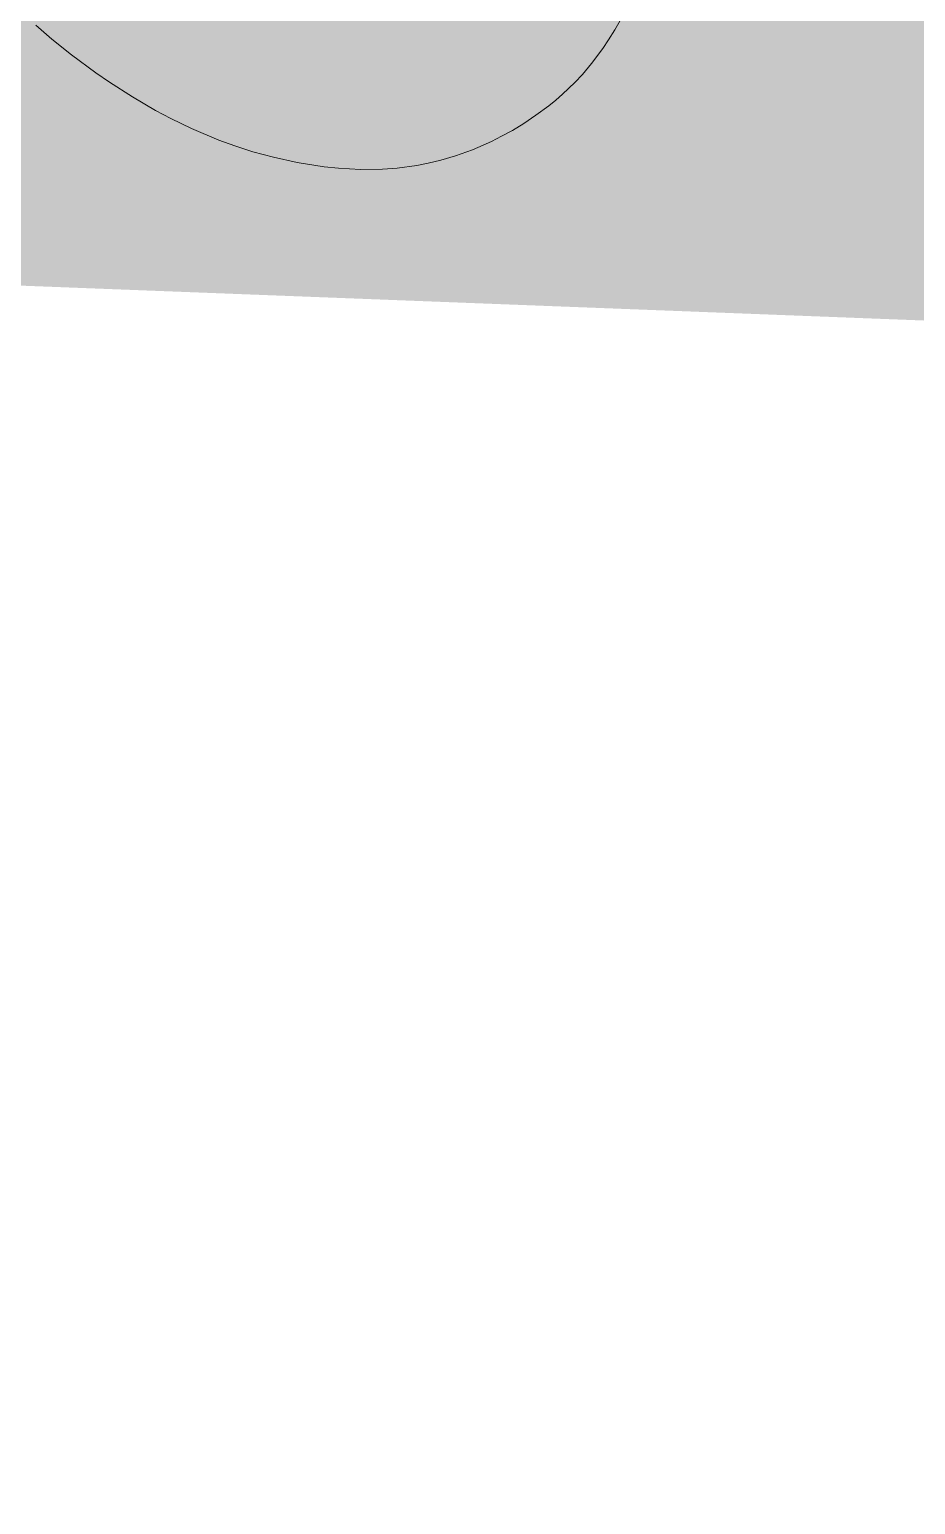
# Model space of a CAD drawing. Header units: millimetres. Extents: x 77934 to 82234, y 1754 to 48754.
# Drawn here: x 79728.4 to 79927.8, y 4141.5 to 4473.5 of the extents above; entities that cross this region are included whole.
import ezdxf

# ---------------------------------------------------------------- set-up
doc = ezdxf.new("R2010")
doc.units = ezdxf.units.MM
doc.header["$MEASUREMENT"] = 0
for name, color, linetype, lineweight in [('FURN-FREE', 1, 'Continuous', 0), ('PRES-FILL', 7, 'Continuous', 0), ('PRES-PEOP', 42, 'Continuous', 0)]:
    doc.layers.add(name, color=color, linetype=linetype, lineweight=lineweight)

# ---------------------------------------------------------------- blocks, each defined once
blk = doc.blocks.new('ANT')
at = {"color": 0, "linetype": 'ByBlock', "lineweight": -2, "extrusion": (0, 0, -0.9999999999999998)}
blk.add_ellipse((5.602729983103927, -66.64335468206355), major_axis=(-249.9564442699204, 4.666472751250923), ratio=0.7200000000000009, start_param=4.7115489922008, end_param=6.283185307179586, dxfattribs=at)
at = {"color": 0, "linetype": 'ByBlock', "lineweight": -2, "extrusion": (0, 0, -1)}
blk.add_ellipse((6.022656809931505, -66.65119433997006), major_axis=(-253.4356479310827, 4.731426504006881), ratio=0.7101157289572861, start_param=3.141592653589793, end_param=4.71322896856858, dxfattribs=at)
blk = doc.blocks.new('*U12')
h = blk.add_hatch(color=7)
edge = h.paths.add_edge_path()
edge.add_arc((-189.523069857958, 3.894953851107857), 436.8134136936625, 323.9445916666667, 358.8295111111111)
edge.add_line((247.1991972945689, -5.028036447503837), (248.1122242495794, -5.046691238021594))
edge.add_arc((-201.1721346928398, -2.019808004086372), 449.2945550665203, 359.6139972222223, 394.4989166666667)
edge.add_ellipse((178.4381762329613, 231.508381563428), major_axis=(-9.330090363337066, 20.94804797271573), ratio=0.9239178866150756, start_angle=1.272221872585407e-14, end_angle=89.06783611111112)
edge.add_line((158.9346738031709, 223.2300806680141), (158.9509580197864, 223.2407149623905))
edge.add_arc((-738.9849474954881, -123.8838094883686), 962.6963830246393, 18.352088268259195, 21.135530555555476, ccw=False)
edge.add_line((174.7483423471513, 179.2264030120568), (174.8475005683376, 179.2592964940268))
edge.add_line((174.8475005683376, 179.2592964940268), (174.7632560480815, 179.1814415873669))
edge.add_arc((-738.9849474954881, -123.8838094883686), 962.6963830246393, 12.01740000000001, 18.349268978559394, ccw=False)
edge.add_line((202.6133815910016, 76.5579839336715), (202.6133855943626, 76.55796512744564))
edge.add_ellipse((185.3627297544026, 78.62026789308584), major_axis=(-11.42001704835106, 18.85645010637373), ratio=0.7101413615132938, start_angle=130.3415222222222, end_angle=240.9620472222222, ccw=False)
edge.add_line((182.548972090568, 60.23238496079284), (182.7609163116595, 60.28017894513323))
edge.add_ellipse((-70.28633080801956, 3.22126388597826), major_axis=(259.9547020407176, -4.853131661300873), ratio=0.9615384615384597, start_angle=14.30533888888888, end_angle=36.56680948074337)
edge.add_line((141.2796922553734, 148.2373896328063), (141.2795005683292, 148.2372964940296))
edge.add_line((141.2795005683292, 148.2372964940296), (141.2796552746968, 148.2374394665385))
edge.add_ellipse((-70.28633080801956, 3.22126388597826), major_axis=(259.9547020407176, -4.853131661300873), ratio=0.9615384615384597, start_angle=36.56682350138795, end_angle=90)
edge.add_line((-65.61985805676068, 253.1777081558976), (-65.61938136247227, 253.1770107808261))
edge.add_ellipse((-70.28585411373206, 3.220566510921344), major_axis=(-4.666472751250969, -249.9564442699204), ratio=0.7200000000000008, start_angle=180, end_angle=270.0477989558357)
edge.add_line((-250.2583243620596, 6.371899793577404), (-250.2582958129464, 6.373381804273564))
edge.add_line((-250.2582958129406, 6.373381804252858), (-250.2583502784364, 6.370465271509602))
edge.add_line((-250.2583502784393, 6.370465271513389), (-250.2583243620558, 6.37189979357032))
edge.add_ellipse((-70.29369377163857, 2.800639684093767), major_axis=(-4.731426504006924, -253.4356479310827), ratio=0.710115728957286, start_angle=269.9522072734702, end_angle=360)
edge.add_line((-75.02512027564444, -250.6350082469871), (-75.02560038452975, -250.6345009173383))
edge.add_ellipse((-70.35912763326996, -0.6780566474189982), major_axis=(259.9547020407176, -4.853131661300873), ratio=0.9615384615384597, start_angle=270, end_angle=346.0807666666667)
edge.add_line((180.8396707460943, -65.5166733845399), (182.3148174292173, -65.89743086454109))
edge.add_ellipse((185.5519017692131, -84.89032965886872), major_axis=(-12.11588146826803, -18.41705503726557), ratio=0.7751110379519798, start_angle=119.0379527777778, end_angle=230.2780611111111, ccw=False)
edge.add_line((203.9136546580557, -84.16156648722244), (203.913648516741, -84.16158838126285))
edge.add_arc((-731.6230369943642, 178.2582157786528), 971.6445047199423, 335.21311689757607, 344.3310916666667, ccw=False)
edge.add_line((150.507241983214, -229.0981570245494), (150.5065005683336, -229.1007035059738))
edge.add_line((150.5065005683336, -229.1007035059738), (150.5061343833841, -229.1005555235897))
edge.add_line((150.5061343833841, -229.1005555235897), (150.5055005683334, -229.0987035059807))
edge.add_line((150.5055005683334, -229.0987035059807), (150.5383184758211, -228.9914209545095))
edge.add_ellipse((169.6711985432821, -238.089789751888), major_axis=(19.0190367966044, -9.336634261293678), ratio=0.7660621444968635, start_angle=180.9321638888889, end_angle=270)
edge.add_line((162.5187564786829, -252.659553866557), (163.6179454810781, -253.1991566765646))
at = {"color": 0}
blk.add_rational_spline([(163.6179454810836, -253.1991566765646), (244.3956380618656, -142.2440036543121), (247.1991972945671, -5.028036447503837), (247.6557107720746, -5.037363842769992), (248.1122242495794, -5.046691238021594), (249.0632559276291, 136.1162228151952), (169.1080861778337, 252.4564290876733), (150.0661567962443, 243.9753090432933), (158.93467380316, 223.2300806680141), (158.9428159114777, 223.2353978152096), (158.9509580197864, 223.2407149623905), (167.3843117158976, 201.425456879937), (174.7483423471567, 179.2264030120568), (174.7979214577445, 179.2428497530345), (174.8475005683376, 179.2592964940268), (174.8053783082105, 179.2203690406895), (174.7632560480815, 179.1814415873669), (191.5264878288363, 128.6399398121866), (202.6133815910052, 76.5579839336715), (202.6133835926821, 76.55797453057312), (202.6133855943626, 76.55796512744564), (207.6479790385383, 47.05271919770166), (182.5489720905607, 60.23238496079284), (182.6549442011146, 60.25628195295576), (182.7609163116595, 60.28017894513323), (171.0129643532546, 108.169977247002), (141.2796922553671, 148.2373896328063), (141.2795964118504, 148.2373430634179), (141.2795005683292, 148.2372964940296), (141.279577921513, 148.2373679802695), (141.2796552746968, 148.2374394665385), (65.21804999950018, 250.7350764623698), (-65.61985805676886, 253.1777081558976), (-65.61961970961602, 253.1773594683618), (-65.61938136247227, 253.1770107808261), (-245.7382225845531, 256.5396752922825), (-250.2583243620556, 6.37189979357936), (-250.2583100890397, 6.372640798916109), (-250.2582958129451, 6.373381804252858), (-250.2583230456876, 6.37192353788123), (-250.2583502784364, 6.370465271509602), (-250.2583373217258, 6.371182532544481), (-250.2583243620556, 6.37189979357936), (-255.1439419148483, -247.2723441011622), (-75.02512027564535, -250.6350082469871), (-75.02536033008619, -250.6347545821627), (-75.02560038452975, -250.6345009173383), (128.3684962364832, -254.4316945140599), (180.8396707460925, -65.51667338452535), (181.5772440876553, -65.70705212453322), (182.3148174292173, -65.89743086454109), (209.2685806552236, -53.96520079177571), (203.9136546580557, -84.16156648722244), (203.9136515873979, -84.16157743423537), (203.913648516741, -84.16158838126285), (182.9888989878018, -158.7591245014191), (150.5072419832268, -229.0981570245494), (150.5068712757729, -229.0994302652543), (150.5065005683336, -229.1007035059738), (150.5063174758589, -229.1006295147963), (150.5061343833841, -229.1005555235897), (150.5058174758578, -229.0996295147779), (150.5055005683334, -229.0987035059807), (150.5219095220764, -229.0450622302305), (150.5383184758211, -228.9914209545095), (143.8066565910885, -243.4735979856196), (162.518756478692, -252.6595538665715), (163.0683509798801, -252.9293552715681), (163.6179454810836, -253.1991566765646)], [1, 0.954018458761833, 1, 1, 1, 0.954018458761833, 1, 0.7128353987122346, 1, 1, 1, 0.9997050096312174, 1, 1, 1, 1, 1, 0.9984737766805626, 1, 1, 1, 0.5691322564512941, 1, 1, 1, 0.9811892478442809, 1, 1, 1, 1, 1, 0.8932412642455915, 1, 1, 1, 0.7068117680607829, 1, 0.9999999999957255, 1, 1, 1, 0.999999999995883, 1, 0.7068118065158087, 1, 1, 1, 0.7875766260787885, 1, 1, 1, 0.5646781698281227, 1, 1, 1, 0.9968360298930732, 1, 1, 1, 1, 1, 1, 1, 1, 1, 0.7128353987122346, 1, 1, 1], degree=2, knots=[0, 0, 0, 0.03448275862068965, 0.03448275862068965, 0.06896551724137931, 0.06896551724137931, 0.1034482758620689, 0.1034482758620689, 0.1379310344827586, 0.1379310344827586, 0.1724137931034482, 0.1724137931034482, 0.2068965517241378, 0.2068965517241378, 0.2241379310344826, 0.2241379310344826, 0.2413793103448275, 0.2413793103448275, 0.2758620689655172, 0.2758620689655172, 0.3103448275862069, 0.3103448275862069, 0.3448275862068964, 0.3448275862068964, 0.3793103448275861, 0.3793103448275861, 0.4137931034482755, 0.4137931034482755, 0.4310344827586206, 0.4310344827586206, 0.4482758620689654, 0.4482758620689654, 0.4827586206896549, 0.4827586206896549, 0.5172413793103448, 0.5172413793103448, 0.5517241379310345, 0.5517241379310345, 0.5862068965517239, 0.5862068965517239, 0.6206896551724138, 0.6206896551724138, 0.6551724137931033, 0.6551724137931033, 0.6896551724137929, 0.6896551724137929, 0.7241379310344825, 0.7241379310344825, 0.7586206896551724, 0.7586206896551724, 0.7931034482758622, 0.7931034482758622, 0.8275862068965517, 0.8275862068965517, 0.8620689655172412, 0.8620689655172412, 0.8965517241379309, 0.8965517241379309, 0.9051724137931034, 0.9051724137931034, 0.9137931034482757, 0.9137931034482757, 0.9224137931034483, 0.9224137931034483, 0.9310344827586206, 0.9310344827586206, 0.9655172413793103, 0.9655172413793103, 1, 1, 1], dxfattribs=at)
at = {"color": 0, "linetype": 'Continuous', "lineweight": 0, "rotation": 270}
blk.add_blockref('ANT', (-3.642499431667602, 8.823296494025271), dxfattribs=at)
blk = doc.blocks.new('SERIES 7')
at = {"color": 0, "linetype": 'Continuous', "lineweight": 0, "rotation": 89.99999999999997}
blk.add_blockref('*U12', (-5.046691238036146, -248.112224249594), dxfattribs=at)
blk = doc.blocks.new('*U46')
at = {"layer": 'PRES-FILL', "linetype": 'ByBlock', "lineweight": -2}
h = blk.add_hatch(color=0, dxfattribs=at)
edge = h.paths.add_edge_path(flags=16)
edge.add_spline(control_points=[(-239.9524863308998, -161.0124088863231), (-239.2212068480148, -157.9110122816201), (-235.7149674933871, -154.085007166912), (-231.4126016438286, -150.0678667386237)], knot_values=[0, 0, 0, 0, 1, 1, 1, 1], degree=3, periodic=0)
edge.add_spline(control_points=[(-231.4126016438286, -150.0678667386237), (-224.747478510214, -137.8873331370123), (-218.2168042378744, -120.9757911663764), (-212.9241151692513, -126.0238091647479), (-207.8294236050142, -130.8829827112495), (-221.6645183844721, -140.966032833996), (-231.4126016438286, -150.0678667386237)], knot_values=[0, 0, 0, 0, 0.5095306753181346, 0.5095306753181346, 0.5095306753181346, 1, 1, 1, 1], degree=3, periodic=0)
edge.add_spline(control_points=[(-231.4126016438286, -150.0678667386237), (-234.2634168511113, -155.2777405440429), (-237.1388288752505, -159.6220975622564), (-239.9524863308998, -161.0124088863231)], knot_values=[0, 0, 0, 0, 1, 1, 1, 1], degree=3, periodic=0)
edge.add_spline(control_points=[(-239.9524863308998, -161.0124088863231), (-240.4032948050772, -162.9243124796049), (-239.7995365345687, -164.5608434287278), (-237.6776202227775, -165.7970222715376), (-220.977602491068, -175.5260622344504), (-203.960532280882, -185.4105026725156), (-186.754640152687, -194.685188583011), (-165.7502890488358, -206.0074006364011), (-144.8794356574554, -217.2609508401802), (-123.706836066809, -228.347149891968), (-103.5585007293839, -238.8970332521858), (-83.22230879989365, -250.0971559124737), (-60.75444813868762, -254.0934469609347), (-41.52798461100519, -257.5132004144398), (-21.98663363652213, -256.6827756325074), (-2.596294969359406, -256.3408671001816), (28.41673173792424, -255.794016494503), (59.45060442158683, -254.550764911939), (90.46306334774818, -254.0345243147021), (105.6249305891915, -253.7821363496332), (120.7877924816694, -254.9773984175699), (135.965280802131, -254.8931982903596), (154.5731156177726, -254.7899676354718), (172.1756785241078, -249.7708860747807), (189.863224886305, -240.462515105799), (222.5493998694619, -223.2608616897487), (249.7377119496769, -199.4903996830835), (261.5771928007607, -166.3757141015521), (269.6959013162368, -143.667921150336), (274.2707815196873, -120.8124063957366), (277.2513511636771, -97.42887154799246), (279.9169243905862, -76.51658568152925), (282.544114359006, -55.6095876408508), (285.0801855604523, -34.6817727486341), (288.1441489075742, -9.397759536208468), (291.1702784961044, 15.92754356788646), (293.5174693979652, 41.24678919529833), (295.291479945723, 60.38311456500378), (288.6375423779427, 79.20723903452745), (283.8079663851559, 98.16471077263122), (277.738679998828, 121.9884015710995), (270.8581083010422, 144.137345592113), (257.601952323027, 165.8287476761179), (244.4625023318895, 187.3291806367197), (226.3771582845666, 202.3113405306067), (204.7464937032964, 214.6055595702783), (183.8774473086542, 226.4668977441615), (163.0073696804047, 235.5725983305601), (140.1769944213611, 240.0180476983078), (107.0139216010857, 246.4754431387701), (73.74603251859298, 250.5958459202666), (40.34001843103124, 253.8846339691809), (15.28444376750213, 256.3513297652098), (-9.983324563715541, 257.5248594804289), (-35.20328793875251, 256.8048737118079), (-42.95128906430728, 256.5836818542448), (-51.55446082194703, 255.1478518421209), (-57.30015453588749, 249.6527203701116), (-77.55153934473856, 230.2844721557049), (-94.51446210323229, 209.6583913911454), (-113.4410824717334, 190.075542282153), (-133.4092552517077, 169.4150277835579), (-154.2033612236264, 149.3929533135233), (-173.9658345113148, 128.4651054239803), (-176.3620192949347, 125.9276198604639), (-176.7147552291817, 122.0470801973424), (-178.7305124079348, 119.1400444218889), (-180.8020494603334, 116.1525653816352), (-183.3955042560019, 113.6501951823739), (-186.2330924041507, 111.4249211487768), (-196.9490558517491, 103.0213213448442), (-213.0673644037006, 106.2023339232837), (-224.2204950171663, 96.98185802936496), (-238.6672208439259, 85.03851298583322), (-247.1651264564462, 68.61944543175923), (-253.7261879291736, 53.38625858772139), (-260.656671001967, 37.29536475795612), (-260.1999008536804, 13.98035777156474), (-254.9727570413415, -2.205602814268786), (-248.0791697845834, -23.55174052114307), (-206.7754332566383, 57.99489246275334), (-197.4728358368648, 43.3084751542192), (-192.176906299138, 34.94755962508498), (-209.4407440059704, 11.60212918152683), (-201.0816007402982, 1.716403765734867), (-199.7384243900788, 0.1279308611265151), (-196.9210028814568, -2.971730811244925), (-195.2018622719143, -1.513076489689411), (-172.4497696709968, 17.79159121042176), (-145.7242768354172, 43.5042753558082), (-141.3350861032268, 69.0592220172839), (-140.1769798368969, 75.8020011922199), (-141.389030323664, 83.03279752854723), (-144.255079560452, 90.31928122138197)], knot_values=[0, 0, 0, 0, 0.004098381531734696, 0.004098381531734696, 0.004098381531734696, 0.03635368013720219, 0.03635368013720219, 0.03635368013720219, 0.07572982011414187, 0.07572982011414187, 0.07572982011414187, 0.1132010653974124, 0.1132010653974124, 0.1132010653974124, 0.14526640270913, 0.14526640270913, 0.14526640270913, 0.1965519000639748, 0.1965519000639748, 0.1965519000639748, 0.2216251747810174, 0.2216251747810174, 0.2216251747810174, 0.25236539637566, 0.25236539637566, 0.25236539637566, 0.3091726121130702, 0.3091726121130702, 0.3091726121130702, 0.3481271264153437, 0.3481271264153437, 0.3481271264153437, 0.3829647993414165, 0.3829647993414165, 0.3829647993414165, 0.4250540564899624, 0.4250540564899624, 0.4250540564899624, 0.4568651827461615, 0.4568651827461615, 0.4568651827461615, 0.4968419500255261, 0.4968419500255261, 0.4968419500255261, 0.5364667654958765, 0.5364667654958765, 0.5364667654958765, 0.5746963866582342, 0.5746963866582342, 0.5746963866582342, 0.630228181300859, 0.630228181300859, 0.630228181300859, 0.6718787961638446, 0.6718787961638446, 0.6718787961638446, 0.6846745725113127, 0.6846745725113127, 0.6846745725113127, 0.7297748169105458, 0.7297748169105458, 0.7297748169105458, 0.7773569765908894, 0.7773569765908894, 0.7773569765908894, 0.78312627708974, 0.78312627708974, 0.78312627708974, 0.7890552252170661, 0.7890552252170661, 0.7890552252170661, 0.8114455046014806, 0.8114455046014806, 0.8114455046014806, 0.8404477855449914, 0.8404477855449914, 0.8404477855449914, 0.8710830444871903, 0.8710830444871903, 0.8710830444871903, 0.9114849997865957, 0.9114849997865957, 0.9114849997865957, 0.9344856628054873, 0.9344856628054873, 0.9344856628054873, 0.9381814897131244, 0.9381814897131244, 0.9381814897131244, 0.9870941822375215, 0.9870941822375215, 0.9870941822375215, 1, 1, 1, 1], degree=3, periodic=0)
edge.add_line((-144.255079560452, 90.31928122138197), (-95.31612511958883, 113.2414254034957))
edge.add_spline(control_points=[(-95.31612511958883, 113.2414254034957), (-73.79272867241707, 123.3226051567181), (-52.03402328233915, 132.8844799221697), (-30.0334711214191, 141.9146900501219), (-6.674303095338473, 151.5025492159621), (20.98957123037508, 144.8923246508639), (45.61527358014973, 138.9913765835518), (58.97043579228102, 135.7911381690355), (71.61061726711068, 132.0110950033704), (82.34120677545525, 120.637196407959), (90.66936752237689, 111.8097544721968), (94.78006318725784, 102.2058977594279), (95.48042894361606, 91.60739822073083)], knot_values=[0, 0, 0, 0, 0.3242048070790112, 0.3242048070790112, 0.3242048070790112, 0.6684304659642469, 0.6684304659642469, 0.6684304659642469, 0.8551130404015013, 0.8551130404015013, 0.8551130404015013, 1, 1, 1, 1], degree=3, periodic=0)
edge.add_line((95.48042894361606, 91.60739822073083), (96.04298071459925, 83.0944110700948))
edge.add_spline(control_points=[(96.04298071459925, 83.0944110700948), (82.26625688535205, 83.50662463964545), (68.43307370899129, 82.7950343824341), (54.3888899844651, 76.20992686519457), (36.39102424858083, 67.770997036685), (25.88419175099625, 56.3633295394684), (14.54979706520226, 39.72071040702576), (2.985574218556394, 22.74062794685597), (-3.426805924797918, 5.507174289465183), (-4.858945993070847, -11.86881220420764), (-6.140735119391138, -27.42060845739616), (-2.597705011818107, -43.15895750903292), (9.226037338631613, -59.14840762733365), (19.56657311867821, -73.13209199310222), (32.29822144419359, -77.0210520363471), (44.8119480754267, -83.54295276748599), (54.3577180379616, -88.51801462819276), (74.17222895972009, -81.21134401648305), (76.7266228377166, -91.58238122421608), (78.03122683460879, -96.87917460840254), (74.46627252651979, -102.5621957618132), (72.8897972476534, -107.9475888007291), (68.91827490326614, -121.5146957984689), (72.48459253994861, -137.8431872470246), (59.6269040072093, -148.162834997609), (41.66772113882507, -162.5769686592685), (20.45791926366201, -153.7455782445759), (1.22366967909511, -157.5147138919274), (-16.03507997663564, -160.896731384797), (-33.6338141730148, -168.8618674341415), (-50.56368662166005, -169.1227630973735), (-78.1081714659731, -169.5472339055559), (-102.4511716447341, -142.6508810736559), (-128.7039567292286, -132.3806935725152), (-153.1093946709525, -122.8331951680302), (-181.3577003890759, -117.7178796278313), (-205.3418513705556, -108.5033554362453), (-229.9704173450182, -99.0412520183163), (-230.6249537844033, -40.50484273326583), (-248.3572336145307, -38.18923861795338), (-250.3143522600976, -37.93366448803863), (-254.5140487485123, -40.71043529809685), (-256.145673254995, -42.89104730190593), (-261.311568188712, -49.79509443913412), (-254.6454996634247, -73.93077895756869), (-257.6565244524791, -71.65543706832977), (-261.7004528053012, -68.59956067318853), (-266.3073291088895, -46.45354048759327), (-273.404001993511, -36.3206696355337), (-276.2275149867437, -32.28916177614883), (-281.8691634543156, -20.97848918188538), (-284.7092405751155, -25.87623831439123), (-289.8915543205867, -34.81320430935011), (-291.2073110859483, -43.97704213649558), (-291.4669513858153, -53.13588879049348), (-292.1272987534894, -76.42973139468813), (-293.7031375529896, -99.68674977481714), (-279.4779087040315, -123.5510290288221), (-269.2669864230202, -140.6808976124885), (-255.6097869407431, -151.9757691284467), (-244.0835488535049, -160.6457718901074), (-242.7287510102933, -161.6648468869389), (-241.3482166776394, -161.7020805101056), (-239.9524863308998, -161.0124088863231)], knot_values=[0, 0, 0, 0, 0.0445675321191511, 0.0445675321191511, 0.0445675321191511, 0.1016815997639398, 0.1016815997639398, 0.1016815997639398, 0.1599537725823565, 0.1599537725823565, 0.1599537725823565, 0.2121083342373425, 0.2121083342373425, 0.2121083342373425, 0.2577204674264914, 0.2577204674264914, 0.2577204674264914, 0.2925144935189276, 0.2925144935189276, 0.2925144935189276, 0.3102848248294786, 0.3102848248294786, 0.3102848248294786, 0.3550525854241348, 0.3550525854241348, 0.3550525854241348, 0.4175826737119677, 0.4175826737119677, 0.4175826737119677, 0.4736904586800346, 0.4736904586800346, 0.4736904586800346, 0.5649764407445235, 0.5649764407445235, 0.5649764407445235, 0.6498388415546573, 0.6498388415546573, 0.6498388415546573, 0.7369813565731338, 0.7369813565731338, 0.7369813565731338, 0.746599309966639, 0.746599309966639, 0.746599309966639, 0.7770507628045908, 0.7770507628045908, 0.7770507628045908, 0.817948298408715, 0.817948298408715, 0.817948298408715, 0.8342199689575515, 0.8342199689575515, 0.8342199689575515, 0.8639110295738617, 0.8639110295738617, 0.8639110295738617, 0.9394247835290591, 0.9394247835290591, 0.9394247835290591, 0.9936288375354178, 0.9936288375354178, 0.9936288375354178, 1, 1, 1, 1], degree=3, periodic=0)
at = {"layer": 'PRES-PEOP', "color": 0, "linetype": 'ByBlock', "lineweight": -2, "flags": 128}
for points in [[(-144.3098834712846, 59.57692376180785), (-146.1712184870821, 55.26386946724961), (-148.1767093907001, 51.22893419281172), (-150.2680741347158, 47.4627439040778), (-154.683432885101, 40.47335335338721), (-159.005767624496, 34.47047519346233), (-163.0806212212219, 29.33420814803685), (-166.8310898302234, 24.94898282580834), (-173.7104296022062, 17.57035907909449), (-179.047246751783, 12.32741471128247), (-183.1010525021757, 8.583672094260692), (-189.1912877617879, 3.308061008385266), (-195.2018622719143, -1.513076489689411), (-195.3615245339242, -1.621562457963591), (-195.5218711852785, -1.704042933837627), (-195.6821508840085, -1.763606107284431), (-195.8417152802604, -1.803023339118226), (-196.0000077621589, -1.824779914648389), (-196.1565533333496, -1.831102890209877), (-196.4677941518767, -1.80441980928299), (-196.7676138243496, -1.736180442356272), (-197.0542668747921, -1.637667422430241), (-197.3266764298523, -1.517798973683966), (-197.5842786112371, -1.383584546652855), (-197.8268985454069, -1.240495873091277), (-198.2820582470813, -0.9333718269044766), (-198.6773165879422, -0.630681372305844), (-199.018119925031, -0.3462031646486139), (-199.5962288572809, 0.1795483040623367), (-200.0084614576763, 0.5830934388068272), (-200.3022274655077, 0.8830535240558675), (-200.7130184695834, 1.316830520823714), (-200.903034228777, 1.521933799376711), (-201.0816007402982, 1.716403765734867), (-201.8501943709016, 2.679275059359497), (-202.4523284786783, 3.682228318066336), (-202.9099828979879, 4.715201601065928), (-203.24269022928, 5.769397504409426), (-203.4677867696009, 6.837148112885188), (-203.6006388586356, 7.911793418097659), (-203.6410196744837, 10.09455882789916), (-203.4498841749373, 12.24409282543638), (-203.1007158458333, 14.33244161537732), (-202.649752457558, 16.34012164335581), (-201.5644602326956, 20.18819990486372), (-199.3181864227463, 26.95772859783028), (-198.4999786754079, 29.43056039590738), (-197.8488824267051, 31.53458742368093), (-197.352865343486, 33.31642114541319), (-196.9913841861235, 34.82117680784722), (-196.7414164754373, 36.09017674195638), (-196.4802982278634, 38.18855029738916), (-196.4555814087234, 39.64675025529868), (-196.5466639895931, 40.66789568724926), (-196.879490042963, 42.07186352930148), (-197.4728358368648, 43.3084751542192), (-198.450929026646, 44.42349782641395), (-199.5635811620205, 45.00250806470285), (-200.7860031034843, 45.12443902557425), (-202.0963939151125, 44.85908340661263), (-203.4756252505294, 44.2680484331504), (-204.9069570918482, 43.40561631314631), (-206.3757818294371, 42.3195192298881), (-207.8693939540726, 41.05163708877808), (-209.3767828902937, 39.63862545952725), (-212.4455200861148, 36.44704578298843), (-215.4696669933974, 33.00232754151511), (-218.4036049761289, 29.46705616555118), (-224.0643320411664, 22.33569426705071), (-229.0679631187522, 15.91949471758562), (-233.3838408152396, 10.47396562012727), (-237.0449006690997, 6.041630438179709), (-240.1147158944432, 2.554160690167919), (-242.668153110073, -0.1068734793952899), (-244.780514656266, -2.075151536962949), (-246.521881500068, -3.480707769704168), (-247.9545680113742, -4.440662617678754), (-249.1323756973152, -5.055590793199372), (-250.1008325757575, -5.409046146160108), (-250.8979241276011, -5.568728950151126), (-252.1728950967145, -5.491302915674169), (-253.0228843152054, -5.116934736390249), (-253.5972197586616, -4.648025500457152), (-254.3521308296886, -3.626997003128054), (-254.9727570413415, -2.205602814268786), (-255.9107308049743, 0.821062761824578), (-256.6876829925859, 3.812764395639533), (-257.3224477642225, 6.735416436335072), (-257.8322589943082, 9.564553445801721), (-258.5561163988159, 15.05519978154916), (-258.9294550439035, 20.00151856918819), (-259.0471623717231, 24.39039603903075), (-258.983553772995, 28.24518001047545), (-258.7959100316448, 31.60774489495088), (-258.1598820053141, 37.41447994687769), (-257.4161116134228, 41.65711917959561), (-256.7027513416133, 44.7492675260728), (-255.374527031895, 49.20325823815074), (-253.7261879291736, 53.38625858772139), (-251.0839913306636, 59.14048171063769)], [(-227.8553885712618, -147.3243586602621), (-220.7634341554094, -141.1170287084824), (-218.3141298888304, -138.8461748474801), (-216.3716239213236, -136.9121361458674), (-214.8729922539787, -135.2726407725859), (-213.74741449254, -133.8866998234298), (-212.9260248079527, -132.7167185081489), (-212.3467476372052, -131.7293707835197), (-211.9561951298183, -130.8957652883983), (-211.7099179368906, -130.1912289979955), (-211.5095413403433, -129.0183283494553), (-211.5660155685619, -128.1924478868896), (-211.7325984882518, -127.60534233824), (-212.194002253882, -126.7796671258548), (-212.9241151692513, -126.0238091647479), (-213.8725753201543, -125.4105089328223), (-214.7932067805505, -125.1275466847583), (-215.6867445521384, -125.1266601484967), (-216.5539110634627, -125.365136923414), (-217.3954157313892, -125.80523725893), (-218.2119546048607, -126.4136738075322), (-219.0042100825749, -127.1611428956967), (-219.7728506969552, -128.0219023694081), (-220.5185309575163, -128.9733915359975), (-221.9662069828928, -131.1082352242229), (-223.3268346158648, -133.4040382871608), (-233.6297676644508, -153.541839944417)], [(-261.4432248717603, -145.5602064855048), (-266.0259894479768, -140.7280384083133), (-269.4410102830807, -136.8273844489158), (-271.9838800055522, -133.7367198954889), (-275.7596414414547, -128.8208379461867), (-279.4779087040315, -123.5510290288221), (-282.2303022245005, -119.1600930059212), (-284.4404776851961, -115.0402513770241), (-286.2096185128121, -111.1753394811822), (-287.6204804837662, -107.55004274557), (-288.740705261871, -104.1498745551653), (-289.6255425219279, -100.9611497096485), (-290.8935828718031, -94.98017905568122), (-291.6341568145808, -89.74539412649756), (-292.0411677293823, -85.16454966184392), (-292.3173943090969, -77.14890915424621), (-292.2520503935584, -71.13940591804567), (-291.4669513858153, -53.13588879049348), (-291.2609943950592, -49.65471339625947), (-290.9727705864198, -46.57794006280892), (-290.6241151610302, -43.87807562711532), (-290.2359694303641, -41.52042740845354), (-289.8265628179852, -39.46822301921202), (-289.4107693568458, -37.68553111549409), (-288.5433652054298, -34.60706747218501), (-287.7669332175674, -32.34320034725533), (-287.1086792936521, -30.676501844413), (-285.9915909765123, -28.23544173660048), (-284.7092405751155, -25.87623831439123), (-284.4523758226742, -25.50185157918895), (-284.1865656739701, -25.2210255030659), (-283.9141368752898, -25.02227974605921), (-283.6371263876708, -24.89533897102228), (-283.3573120765077, -24.83101406830247), (-283.0762403589861, -24.82109472250158), (-282.795251100928, -24.8582522579527), (-282.5155000271779, -24.93595179704425), (-282.2379788848302, -25.04837285708345), (-281.9635335760449, -25.19033759048034), (-281.4179700176737, -25.55148523930984), (-280.8925914508163, -25.98389770858921), (-280.3904958444991, -26.46237033170473), (-279.9135888024384, -26.96743895874533), (-279.4628619053956, -27.48422591738927), (-278.6141161777887, -28.54565566967358), (-277.8747187302361, -29.54826398415025), (-276.610769675498, -31.38907896909222), (-275.7076355695172, -32.77232953866769), (-275.066580550103, -33.77236507869384), (-274.6108799076901, -34.48494743324409), (-274.2851899005173, -34.99140072768205), (-273.8254616897275, -35.69573567521002), (-273.404001993511, -36.3206696355337), (-272.1144332110725, -38.34994940629986), (-270.9506862476483, -40.45564437804569), (-269.8979691331633, -42.57640910566261), (-268.943508898049, -44.66720782614721), (-267.2347308441213, -48.7705400945415), (-264.4792624421934, -56.11184964074346), (-263.5166316238128, -58.77651757263811), (-262.7034429501437, -61.01338694382866), (-262.0130765341892, -62.87356108331005), (-261.4244692532402, -64.41042135236785), (-260.9207760554509, -65.67463433243393), (-260.0635067861704, -67.67817605914024), (-259.4396553715414, -68.98204725552932), (-258.9818906785895, -69.83448212889198), (-258.3105847629504, -70.89103050432459), (-257.6565244524791, -71.65543706832977), (-257.4077447853542, -71.83484485191002), (-257.2126548313308, -71.86344994220417), (-257.0637071110177, -71.76206200642628), (-256.954227749522, -71.54919919620443), (-256.8783248085574, -71.24131986201974), (-256.8308057265085, -70.85303180466872), (-256.8071029902894, -70.39728118943458), (-256.8032072454462, -69.88552305178018), (-256.8156071258854, -69.3278751422622), (-256.8787568997441, -68.08864765254839), (-256.9759808766667, -66.7574689361063), (-257.0916140578129, -65.38161388697335), (-257.2141816808162, -63.99667489285639), (-257.4573229993493, -61.20747928721539), (-257.6553889420311, -58.62913108503562), (-257.8770967277251, -54.02384943547077), (-257.8928570987373, -52.32840075089189), (-257.8661648027519, -50.88330644732923), (-257.807214399144, -49.65909041769919), (-257.6124508098665, -47.63452456243976), (-257.3797071866729, -46.23841448691383), (-257.1507019257615, -45.2735338206403), (-256.7111545825619, -43.97840373188956), (-256.4449070713517, -43.40698583226185), (-256.145673254995, -42.89104730190593), (-255.8465300565831, -42.47548560239375), (-255.5089146730134, -42.07594762387453), (-255.1482179790946, -41.69698196482204), (-254.7762290051833, -41.34141596722475), (-254.4018676098767, -41.01077194289246), (-253.6463176281895, -40.40732020212454), (-252.9440275848592, -39.90856334450655), (-252.3115840532701, -39.50429599941708), (-251.7535661639713, -39.18169812350243), (-251.2678556719593, -38.92763483368617), (-250.8489017103702, -38.72985606062866), (-250.4896810352748, -38.57753964116273), (-250.1828350065007, -38.46145611115207), (-249.6672843284305, -38.30025480220502), (-249.3025722009716, -38.21729113585025), (-249.0436559973614, -38.17803524085321), (-248.6821772272579, -38.15850073142792), (-248.3572336145307, -38.18923861795338), (-246.7595199683628, -38.65269198376336), (-245.2984729377386, -39.38724063499831), (-243.9580218735737, -40.3505894230766), (-242.7239115045577, -41.50532251522236), (-241.5835110678318, -42.81839788473735), (-239.5092452147328, -45.85876885046309), (-237.699162889432, -49.23452372074826), (-236.0927098251423, -52.79129228275269), (-234.6433345163714, -56.41279139176186), (-232.0002196767737, -63.76728800560522), (-227.2488526466432, -77.50403866429406), (-225.3033534557517, -82.6317479032441), (-223.4798497278198, -86.98741757591779), (-221.7701606782312, -90.64462006094982), (-220.1725138577331, -93.69081585138338), (-218.6871572690825, -96.21436144164181), (-215.8671900303934, -100.2508988041081), (-213.5468128044886, -102.9079908465355), (-211.6791367079522, -104.6626987064083), (-208.6551186930637, -106.8674081210629), (-207.0362052731653, -107.7604102695623), (-205.3418513705556, -108.5033554362453), (-196.1462629629013, -111.7878250393696), (-187.8542771490056, -114.423221306206), (-172.9857745891823, -118.7096359737479), (-150.4710298832351, -125.0548097456922), (-139.4235769769066, -128.5190814071393), (-128.7039567292286, -132.3806935725152), (-123.8051399532997, -134.4892041311832), (-119.2490095960866, -136.761168302226), (-110.7777217931607, -141.6044162534527), (-96.0606925946422, -150.9953572959785)], [(28.93916785552301, -75.48704685823759), (26.3261928123693, -73.98584330592712), (24.06592389112211, -72.58632579787809), (22.11106357882818, -71.28244380308024), (18.74879333739409, -68.78835685791273), (16.2825647834361, -66.71067795566341), (14.4676931310978, -65.01921906758798), (11.80670198733606, -62.24293655935617), (10.50585446016248, -60.7376560268749), (9.226037338631613, -59.14840762733365), (7.087683947338519, -56.26049924649124), (5.256092981973779, -53.53292569624318), (3.687471796903992, -50.96022624871694), (2.34438980538107, -48.5363562591665), (1.194828577791668, -46.25490135594737), (-0.6827444603313779, -41.95811373376637), (-2.038088551582405, -38.1836892990832), (-3.012069469555172, -34.87453602529422), (-3.707523452685564, -31.97720792077598), (-4.199690192269372, -29.44278485042742), (-4.80899188236981, -25.01460773681174), (-5.063626997029132, -21.70408418899751), (-5.136566087036954, -16.76472394140728), (-4.858945993070847, -11.86881220420764), (-4.506289866229054, -8.61522633889399), (-3.546292364769215, -2.523510745930253), (-2.382780162542986, 2.796725291234907), (-1.113791420650159, 7.443723062955542), (0.1908413630399082, 11.50319888997183), (1.482578509108862, 15.04990818485385), (4.084074257386419, 21.24405914808449), (6.323169352106561, 25.8786202094343), (8.166267460419476, 29.34802360209869), (11.19681244533695, 34.54120388400042), (14.54979706520226, 39.72071040702576), (16.66977082150152, 42.78359739032749), (20.65459532371733, 48.20630699732283), (24.19719127924418, 52.62294788305007), (27.37777807435305, 56.24827832507435)]]:
    blk.add_lwpolyline(points, dxfattribs=at)

msp = doc.modelspace()

# ---------------------------------------------------------------- block references
at = {"layer": 'FURN-FREE', "linetype": 'Continuous', "lineweight": 0, "xscale": 1.000000317032586, "yscale": 1.000000317032586, "zscale": 1.000000317032586, "rotation": 357.786965797323}
msp.add_blockref('SERIES 7', (79806.03728118517, 4812.598924738586), dxfattribs=at)
at = {"layer": 'PRES-FILL', "rotation": 89.99990469565063}
msp.add_blockref('*U46', (79786.11409745557, 4447.078040000499), dxfattribs=at)

# ---------------------------------------------------------------- next in the draw order: wipeouts: each hides what was drawn before it
msp.add_wipeout([(78674.19263407553, 4456.478411408216), (78645.22997658924, 3707.0394748116287), (80084.15365444482, 3651.43113689965), (80113.11631193112, 4400.870073496239)]).dxf.layer = 'FURN-FREE'

doc.saveas('drawing.dxf')
